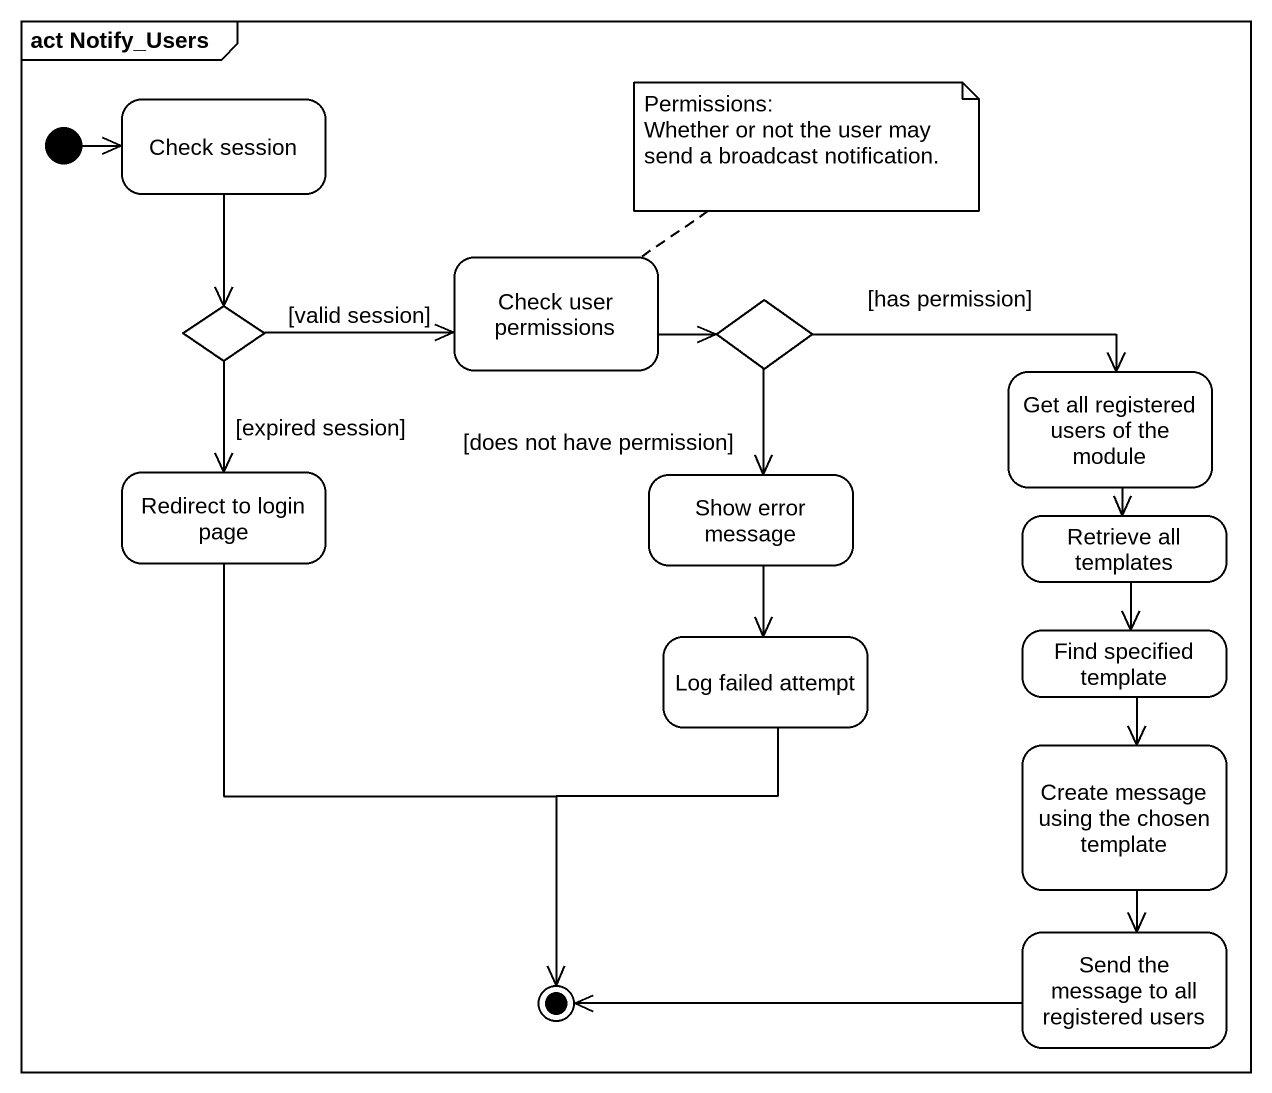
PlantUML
@startuml
mainframe act Notify_Users
hide empty description
state "Check session" as Check_session
state "Check user permissions" as Check_user_permissions
state choice1 <<choice>>
state choice2 <<choice>>
state "Get all registered users of the module" as Get_all_registered_users_of
state "Redirect to login page" as Redirect_to_login_page
state "Show error message" as Show_error_message
state "Retrieve all templates" as Retrieve_all_templates
state "Log failed attempt" as Log_failed_attempt
state "Find specified template" as Find_specified_template
state "Create message using the chosen template" as Create_message_using_the
state "Send the message to all registered users" as Send_the_message_to_all
[*] -right-> Check_session
Check_session --> choice1
Check_user_permissions -right-> choice2
choice1 -right-> Check_user_permissions : [valid session]
choice1 --> Redirect_to_login_page : [expired session]
choice2 -right-> Get_all_registered_users_of : [has permission]
choice2 --> Show_error_message : [does not have permission]
Get_all_registered_users_of --> Retrieve_all_templates
Show_error_message --> Log_failed_attempt
Retrieve_all_templates --> Find_specified_template
Find_specified_template --> Create_message_using_the
Create_message_using_the --> Send_the_message_to_all
Redirect_to_login_page --> [*]
Log_failed_attempt --> [*]
Send_the_message_to_all -left-> [*]
note top of Check_user_permissions
  Permissions:
  Whether or not the user may send a broadcast notification.
end note
@enduml
